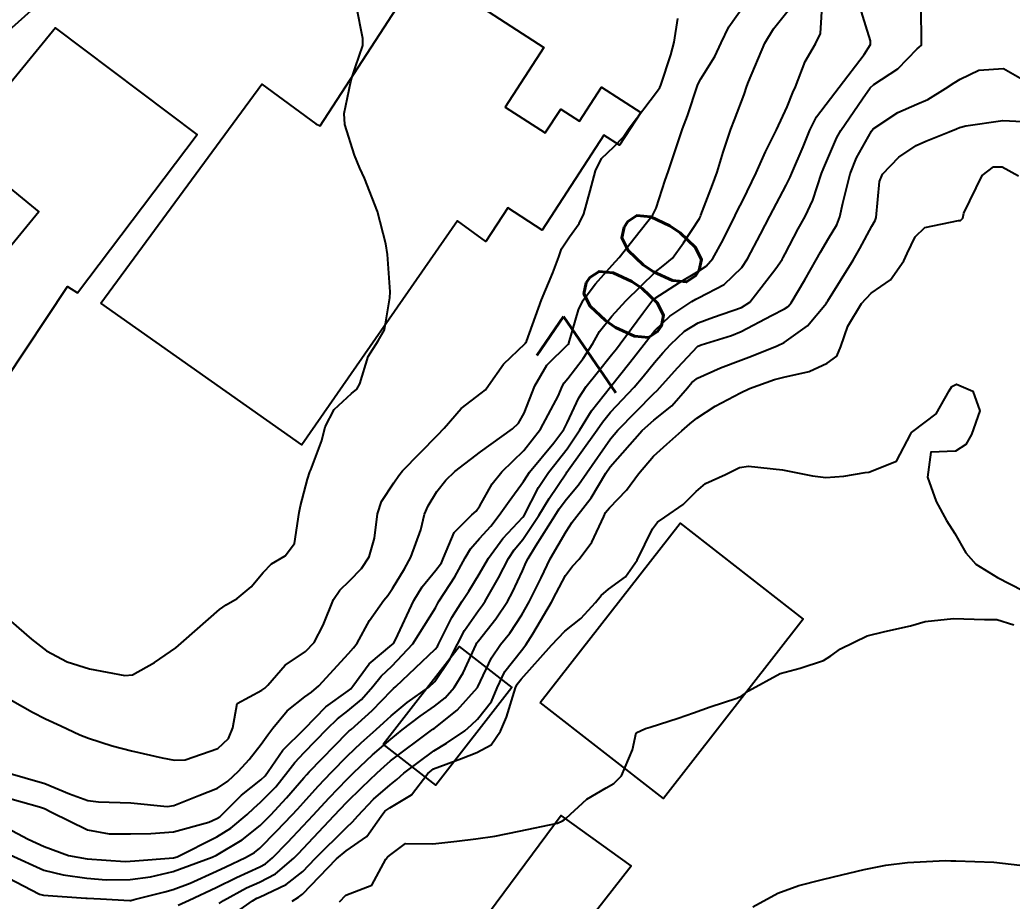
# Model space of a CAD drawing. Header units: metres. Extents: x 298520 to 308411, y 7433745 to 7450750.
# Drawn here: x 301340.31 to 301386.27, y 7442816.98 to 7442857.8 of the extents above; entities that cross this region are included whole.
import ezdxf
from ezdxf.enums import TextEntityAlignment as Align

# ---------------------------------------------------------------- set-up
doc = ezdxf.new("R2010")
doc.units = ezdxf.units.M
doc.header["$LTSCALE"] = 10
doc.linetypes.add('CONTINUO', pattern=[0])
doc.linetypes.add('DASHED', pattern=[0.75, 0.5, -0.25])
for name, color, linetype in [('Cotas', 45, 'Continuous'), ('Curvas de Nivel 1m', 11, 'Continuous'), ('Curvas de Nivel 5m', 15, 'Continuous'), ('Edificações', 30, 'Continuous'), ('TEXTO', 45, 'Continuous'), ('Vias Secundárias', 230, 'DASHED')]:
    doc.layers.add(name, color=color, linetype=linetype)
doc.styles.add('Style-STANDARD', font='STANDARD.shx')

msp = doc.modelspace()

# ---------------------------------------------------------------- linework, layer by layer
at = {"layer": 'Curvas de Nivel 1m', "flags": 128}
for points, elevation in [([(301339.444, 7442820.509), (301340.7, 7442819.851), (301341.429, 7442819.504), (301342.564, 7442819.099), (301343.421, 7442818.939), (301345.181, 7442818.824), (301345.421, 7442818.833), (301345.631, 7442818.848), (301347.422, 7442818.991), (301347.59, 7442819.037), (301349.432, 7442819.966), (301350.078, 7442820.362), (301350.835, 7442820.996), (301351.15, 7442821.291), (301351.452, 7442821.564), (301352.164, 7442822.281), (301352.72, 7442822.978), (301353.046, 7442823.406), (301353.482, 7442823.868), (301354.542, 7442824.954), (301355.023, 7442825.424), (301355.506, 7442825.796), (301356.133, 7442826.314), (301356.661, 7442826.929), (301357.047, 7442827.406), (301357.532, 7442827.864), (301358.515, 7442828.905), (301359.56, 7442830.569), (301359.673, 7442830.778), (301359.737, 7442830.888), (301360.462, 7442831.999), (301360.935, 7442832.877), (301361.175, 7442833.297), (301361.602, 7442833.777), (301362.123, 7442834.35), (301362.513, 7442834.861), (301362.966, 7442835.514), (301363.636, 7442836.415), (301363.806, 7442836.682), (301363.915, 7442836.846), (301365.036, 7442838.209), (301365.501, 7442838.822), (301365.666, 7442839.131), (301366.197, 7442840.296), (301366.533, 7442840.811), (301367.042, 7442841.457), (301367.705, 7442842.283), (301367.938, 7442842.568), (301368.107, 7442842.794), (301369.168, 7442844.219), (301369.587, 7442844.772), (301369.734, 7442844.907), (301370.861, 7442845.639), (301371.747, 7442846.164), (301372.101, 7442846.395), (301372.412, 7442846.743), (301372.889, 7442847.616), (301373.433, 7442848.733), (301373.549, 7442848.968), (301373.79, 7442849.432), (301374.405, 7442850.721), (301374.838, 7442851.694), (301375.357, 7442852.707), (301375.844, 7442853.768), (301376.118, 7442854.429), (301376.227, 7442854.696), (301376.681, 7442855.875), (301377.166, 7442856.687), (301377.399, 7442857.166), (301377.488, 7442858.684)], 701), ([(301339.865, 7442819.126), (301341.416, 7442818.415), (301342.322, 7442818.193), (301343.412, 7442818.043), (301344.301, 7442817.966), (301345.412, 7442817.99), (301346.356, 7442818.108), (301347.416, 7442818.347), (301349.217, 7442819.013), (301349.424, 7442819.114), (301350.606, 7442819.823), (301351.438, 7442820.487), (301351.691, 7442820.737), (301351.932, 7442820.985), (301352.664, 7442821.769), (301353.469, 7442822.694), (301353.597, 7442822.842), (301353.717, 7442822.966), (301355.491, 7442824.788), (301355.569, 7442824.863), (301355.657, 7442824.938), (301356.632, 7442825.803), (301357.52, 7442826.736), (301357.617, 7442826.824), (301357.73, 7442826.917), (301359.54, 7442828.645), (301359.649, 7442828.782), (301359.7, 7442828.888), (301360.313, 7442830.125), (301360.795, 7442830.878), (301361.103, 7442831.342), (301361.582, 7442832.122), (301361.854, 7442832.603), (301362.009, 7442832.866), (301362.685, 7442833.776), (301363.612, 7442834.761), (301363.675, 7442834.849), (301364.328, 7442836.144), (301364.788, 7442836.833), (301365.654, 7442837.927), (301366.251, 7442838.814), (301366.784, 7442839.696), (301367.668, 7442840.8), (301368.559, 7442841.928), (301369.219, 7442842.777), (301369.719, 7442843.414), (301370.408, 7442844.081), (301371.427, 7442844.753), (301371.62, 7442844.865), (301371.735, 7442844.926), (301372.937, 7442845.542), (301373.749, 7442846.33), (301374.007, 7442846.726), (301374.615, 7442847.873), (301375.043, 7442848.711), (301375.797, 7442850.141), (301375.985, 7442850.515), (301376.063, 7442850.697), (301376.592, 7442851.922), (301376.902, 7442852.689), (301377.21, 7442853.315), (301377.848, 7442854.157), (301378.26, 7442854.674), (301379.413, 7442856.201), (301379.702, 7442856.653), (301379.706, 7442856.822), (301379.134, 7442858.662)], 702), ([(301339.414, 7442818.246), (301341.213, 7442817.304), (301341.404, 7442817.254), (301343.371, 7442817.122), (301343.403, 7442817.118), (301343.43, 7442817.117), (301344.05, 7442817.08), (301345.402, 7442817.01), (301345.448, 7442817.014), (301345.602, 7442817.058), (301347.032, 7442817.418), (301347.408, 7442817.519), (301348.2, 7442817.817), (301349.416, 7442818.363), (301349.853, 7442818.572), (301350.758, 7442818.997), (301351.183, 7442819.234), (301351.427, 7442819.434), (301352.196, 7442820.222), (301352.926, 7442820.975), (301353.176, 7442821.244), (301353.452, 7442821.555), (301354.121, 7442822.302), (301354.739, 7442822.951), (301355.481, 7442823.704), (301356.113, 7442824.307), (301356.82, 7442824.927), (301357.173, 7442825.248), (301357.503, 7442825.56), (301358.245, 7442826.176), (301359.248, 7442826.894), (301359.526, 7442827.151), (301360.231, 7442828.188), (301360.577, 7442828.88), (301360.908, 7442829.518), (301361.559, 7442830.446), (301361.741, 7442830.688), (301361.864, 7442830.867), (301362.478, 7442831.962), (301362.937, 7442832.857), (301363.204, 7442833.247), (301363.602, 7442833.735), (301364.35, 7442834.839), (301364.824, 7442835.633), (301365.627, 7442836.82), (301365.643, 7442836.844), (301367.05, 7442838.806), (301367.298, 7442839.173), (301367.671, 7442839.632), (301368.758, 7442840.784), (301369.184, 7442841.284), (301369.7, 7442841.929), (301370.093, 7442842.381), (301370.44, 7442842.763), (301371.092, 7442843.383), (301371.723, 7442843.769), (301372.44, 7442844.028), (301373.73, 7442844.472), (301374.12, 7442844.724), (301375.326, 7442846.283), (301375.619, 7442846.702), (301375.668, 7442846.788), (301375.757, 7442846.96), (301376.352, 7442848.116), (301376.676, 7442848.691), (301377.031, 7442849.447), (301377.437, 7442850.684), (301377.539, 7442850.951), (301377.817, 7442851.595), (301378.153, 7442852.35), (301378.334, 7442852.672), (301379.332, 7442854.142), (301379.685, 7442854.653), (301379.855, 7442854.809), (301380.97, 7442855.53), (301381.871, 7442856.456), (301381.965, 7442856.536), (301382.072, 7442856.628), (301382.057, 7442858.473)], 703), ([(301339.554, 7442830.248), (301340.849, 7442829.117), (301341.538, 7442828.58), (301342.495, 7442828.058), (301343.529, 7442827.737), (301345.165, 7442827.426), (301345.527, 7442827.465), (301346.549, 7442828.034), (301347.54, 7442828.708), (301347.911, 7442829.034), (301349.558, 7442830.494), (301349.867, 7442830.699), (301350.382, 7442831.002), (301351.03, 7442831.537), (301351.581, 7442832.208), (301351.97, 7442832.603), (301352.592, 7442832.98), (301353.029, 7442833.545), (301353.246, 7442834.974), (301353.307, 7442835.284), (301353.636, 7442836.525), (301353.74, 7442836.86), (301353.787, 7442836.959), (301354.294, 7442838.316), (301354.455, 7442838.952), (301354.867, 7442839.752), (301355.678, 7442840.488), (301355.925, 7442840.694), (301356.064, 7442840.936), (301356.435, 7442842.2), (301356.912, 7442842.928), (301357.195, 7442843.449), (301357.443, 7442844.923), (301357.454, 7442845.206), (301357.337, 7442846.924), (301357.263, 7442847.43), (301356.87, 7442848.929), (301356.272, 7442850.461), (301356.063, 7442850.937), (301355.812, 7442851.53), (301355.358, 7442852.945), (301355.328, 7442853.455), (301355.638, 7442854.942), (301355.682, 7442855.114), (301355.86, 7442855.625), (301356.2, 7442856.606), (301356.198, 7442856.937), (301355.895, 7442858.422)], 697), ([(301339.64, 7442822.96), (301341.466, 7442822.431), (301342.608, 7442821.952), (301343.458, 7442821.638), (301343.96, 7442821.584), (301345.45, 7442821.539), (301347.126, 7442821.365), (301347.448, 7442821.411), (301348.607, 7442821.871), (301349.461, 7442822.216), (301349.938, 7442822.533), (301350.44, 7442823), (301350.931, 7442823.543), (301351.486, 7442824.254), (301351.801, 7442824.676), (301352.02, 7442824.985), (301352.69, 7442825.793), (301353.515, 7442826.441), (301353.819, 7442826.665), (301354.157, 7442826.96), (301355.538, 7442828.445), (301355.766, 7442828.712), (301355.933, 7442828.936), (301356.501, 7442829.983), (301357.172, 7442830.924), (301357.356, 7442831.132), (301357.571, 7442831.457), (301358.118, 7442832.379), (301358.421, 7442832.908), (301358.876, 7442834.171), (301359.052, 7442834.898), (301359.223, 7442835.292), (301359.629, 7442835.949), (301360.037, 7442836.486), (301360.458, 7442836.882), (301361.652, 7442837.786), (301363.127, 7442838.855), (301363.405, 7442839.113), (301363.67, 7442839.586), (301364.159, 7442840.843), (301364.723, 7442841.809), (301365.712, 7442842.777), (301365.734, 7442842.799), (301365.743, 7442842.82), (301366.18, 7442844.364), (301366.405, 7442844.813), (301366.976, 7442845.573), (301367.749, 7442846.436), (301368.073, 7442846.795), (301368.811, 7442847.74), (301369.629, 7442848.772), (301369.786, 7442849.084), (301370.192, 7442850.373), (301370.336, 7442850.765), (301370.706, 7442851.875), (301370.996, 7442852.758), (301371.234, 7442853.361), (301371.699, 7442854.752), (301371.743, 7442854.862), (301371.856, 7442855.064), (301372.501, 7442856.109), (301372.794, 7442856.741), (301373.143, 7442857.478), (301373.9, 7442858.549)], 699), ([(301339.514, 7442826.523), (301340.891, 7442825.727), (301341.498, 7442825.426), (301342.211, 7442825.099), (301343.085, 7442824.682), (301343.487, 7442824.522), (301344.589, 7442824.179), (301345.482, 7442823.947), (301346.907, 7442823.618), (301347.478, 7442823.514), (301347.972, 7442823.526), (301349.483, 7442824.051), (301349.974, 7442824.519), (301350.167, 7442825.003), (301350.377, 7442826.135), (301351.519, 7442826.752), (301351.664, 7442826.845), (301351.791, 7442826.987), (301352.603, 7442827.908), (301353.539, 7442828.547), (301353.949, 7442828.964), (301354.359, 7442829.766), (301354.835, 7442830.951), (301355.126, 7442831.39), (301355.576, 7442831.819), (301356.131, 7442832.388), (301356.492, 7442832.931), (301356.736, 7442833.794), (301356.88, 7442834.927), (301357.055, 7442835.493), (301357.634, 7442836.356), (301357.862, 7442836.694), (301358.03, 7442836.914), (301359.66, 7442838.561), (301359.955, 7442838.887), (301360.749, 7442839.802), (301361.679, 7442840.504), (301361.882, 7442840.667), (301362.019, 7442840.867), (301362.703, 7442841.855), (301363.712, 7442842.803), (301363.734, 7442842.829), (301363.748, 7442842.849), (301363.772, 7442842.908), (301364.477, 7442844.839), (301364.997, 7442846.083), (301365.267, 7442846.827), (301365.394, 7442847.188), (301365.767, 7442847.744), (301366.222, 7442848.369), (301366.433, 7442848.813), (301366.725, 7442849.879), (301366.971, 7442850.808), (301367.247, 7442851.37), (301367.82, 7442851.918), (301368.247, 7442852.373), (301368.535, 7442852.789), (301369.85, 7442854.516), (301369.952, 7442854.669), (301369.992, 7442854.769), (301370.459, 7442856.172), (301370.617, 7442856.763), (301370.784, 7442857.867)], 698), ([(301347.64, 7442816.796), (301348.148, 7442817.029), (301349.409, 7442817.62), (301350.34, 7442818.074), (301351.419, 7442818.564), (301351.693, 7442818.714), (301352.013, 7442818.984), (301352.705, 7442819.703), (301353.438, 7442820.468), (301353.897, 7442820.963), (301354.637, 7442821.77), (301355.468, 7442822.637), (301355.622, 7442822.788), (301355.777, 7442822.937), (301356.65, 7442823.759), (301357.489, 7442824.481), (301358.024, 7442824.912), (301358.851, 7442825.552), (301359.51, 7442826.013), (301360.001, 7442826.399), (301360.432, 7442826.881), (301360.849, 7442827.558), (301361.442, 7442828.871), (301361.476, 7442828.939), (301361.545, 7442829.033), (301362.357, 7442830.06), (301362.898, 7442830.857), (301363.133, 7442831.29), (301363.584, 7442832.274), (301363.764, 7442832.674), (301363.849, 7442832.846), (301364.203, 7442833.445), (301365.09, 7442834.828), (301365.293, 7442835.149), (301365.625, 7442835.593), (301366.19, 7442836.259), (301366.575, 7442836.811), (301367.659, 7442838.391), (301368.004, 7442838.795), (301369.68, 7442840.493), (301369.821, 7442840.629), (301369.956, 7442840.767), (301370.767, 7442841.689), (301371.712, 7442842.681), (301371.754, 7442842.708), (301371.865, 7442842.748), (301373.271, 7442843.181), (301373.719, 7442843.364), (301375.124, 7442844.106), (301375.73, 7442844.412), (301375.902, 7442844.528), (301376.04, 7442844.697), (301376.674, 7442845.76), (301377.192, 7442846.686), (301377.395, 7442847.047), (301377.768, 7442847.673), (301378.149, 7442848.303), (301378.294, 7442848.672), (301378.425, 7442849.306), (301378.766, 7442850.666), (301379.067, 7442851.408), (301379.752, 7442852.651), (301379.834, 7442852.748), (301380.978, 7442853.502), (301381.846, 7442853.889), (301382.36, 7442854.113), (301383.187, 7442854.617), (301383.578, 7442854.89), (301383.857, 7442855.049), (301384.73, 7442855.465), (301385.863, 7442855.549), (301387.604, 7442854.562)], 704), ([(301350.098, 7442816.297), (301351.085, 7442816.993), (301351.282, 7442817.113), (301351.405, 7442817.168), (301352.641, 7442817.747), (301353.417, 7442818.359), (301353.989, 7442818.962), (301355.438, 7442820.399), (301355.716, 7442820.661), (301355.967, 7442820.935), (301356.685, 7442821.697), (301357.465, 7442822.362), (301357.772, 7442822.611), (301358.094, 7442822.911), (301359.484, 7442823.95), (301360.074, 7442824.297), (301360.918, 7442824.876), (301361.225, 7442825.145), (301361.501, 7442825.408), (301362.15, 7442826.227), (301362.423, 7442826.861), (301362.773, 7442827.615), (301363.54, 7442828.593), (301363.749, 7442828.847), (301364.069, 7442829.363), (301364.93, 7442830.829), (301365.146, 7442831.25), (301365.582, 7442832.059), (301365.909, 7442832.496), (301366.213, 7442832.814), (301366.798, 7442833.611), (301367.35, 7442834.803), (301367.441, 7442834.976), (301367.619, 7442835.199), (301368.411, 7442836.009), (301368.965, 7442836.78), (301369.651, 7442837.595), (301370.281, 7442838.139), (301370.969, 7442838.757), (301371.337, 7442839.082), (301371.669, 7442839.355), (301372.514, 7442839.902), (301373.681, 7442840.527), (301374.111, 7442840.724), (301375.254, 7442841.142), (301375.691, 7442841.244), (301376.871, 7442841.513), (301377.701, 7442841.897), (301378.154, 7442842.226), (301378.327, 7442842.671), (301378.663, 7442843.607), (301379.286, 7442844.657), (301379.738, 7442845.133), (301380.633, 7442845.752), (301381.257, 7442846.635), (301381.407, 7442846.985), (301381.77, 7442847.745), (301382.221, 7442848.181), (301383.781, 7442848.499), (301383.879, 7442848.511), (301383.978, 7442848.607), (301384.026, 7442848.847), (301384.881, 7442850.594), (301385.408, 7442850.987), (301385.809, 7442850.997), (301386.555, 7442850.572)], 706), ([(301352.93, 7442816.975), (301353.219, 7442817.158), (301353.406, 7442817.299), (301354.976, 7442818.947), (301355.427, 7442819.306), (301356.382, 7442819.982), (301357.048, 7442820.924), (301357.22, 7442821.149), (301357.449, 7442821.304), (301358.456, 7442821.907), (301359.201, 7442822.894), (301359.475, 7442823.108), (301360.771, 7442823.586), (301361.483, 7442823.863), (301362.134, 7442824.215), (301362.578, 7442824.859), (301362.857, 7442825.502), (301363.264, 7442826.853), (301363.341, 7442827.036), (301363.527, 7442827.266), (301364.927, 7442828.829), (301365.55, 7442829.491), (301366.295, 7442830.074), (301366.978, 7442830.806), (301367.24, 7442831.131), (301367.572, 7442831.428), (301368.363, 7442832.007), (301368.903, 7442832.78), (301369.607, 7442834.223), (301369.84, 7442834.538), (301370.181, 7442834.764), (301371.026, 7442835.352), (301371.631, 7442835.954), (301372.063, 7442836.32), (301372.991, 7442836.737), (301373.421, 7442836.956), (301373.646, 7442837.068), (301374.052, 7442837.129), (301375.637, 7442836.965), (301377.028, 7442836.686), (301377.632, 7442836.597), (301378.472, 7442836.667), (301379.457, 7442836.832), (301379.636, 7442836.842), (301380.915, 7442837.366), (301381.576, 7442838.631), (301381.606, 7442838.688), (301381.664, 7442838.73), (301382.743, 7442839.548), (301383.353, 7442840.613), (301383.48, 7442840.819), (301383.688, 7442840.932), (301384.452, 7442840.598), (301384.765, 7442839.684), (301384.383, 7442838.599), (301384.123, 7442838.135), (301383.651, 7442837.826), (301382.498, 7442837.774), (301382.352, 7442836.623), (301382.751, 7442835.489), (301383.234, 7442834.614), (301383.607, 7442834.008), (301384.116, 7442833.12), (301384.589, 7442832.595), (301385.584, 7442831.965), (301386.77, 7442831.373)], 707), ([(301355.111, 7442816.944), (301355.406, 7442817.251), (301356.62, 7442817.719), (301357.26, 7442818.922), (301357.331, 7442819.014), (301357.425, 7442819.098), (301358.171, 7442819.65), (301359.43, 7442819.64), (301360.546, 7442819.764), (301361.433, 7442819.863), (301362.308, 7442819.988), (301363.437, 7442820.224), (301365.213, 7442820.596), (301365.442, 7442820.7), (301365.517, 7442820.744), (301365.608, 7442820.818), (301366.564, 7442821.702), (301367.464, 7442822.221), (301367.827, 7442822.435), (301368.175, 7442822.789), (301368.685, 7442823.982), (301368.849, 7442824.78), (301369.286, 7442824.984), (301369.497, 7442825.043), (301370.804, 7442825.457), (301371.507, 7442825.702), (301372.28, 7442825.973), (301373.518, 7442826.381), (301373.749, 7442826.497), (301374.06, 7442826.722), (301375.531, 7442827.526), (301376.457, 7442827.767), (301377.537, 7442828.121), (301377.867, 7442828.349), (301378.322, 7442828.672), (301379.549, 7442829.274), (301380.373, 7442829.469), (301381.554, 7442829.728), (301382.241, 7442829.938), (301383.557, 7442830.066), (301384.993, 7442830.024), (301385.557, 7442830.019), (301386.351, 7442829.776)], 708), ([(301374.26, 7442816.717), (301375.409, 7442817.347), (301376.392, 7442817.711), (301377.416, 7442817.965), (301377.991, 7442818.101), (301379.421, 7442818.447), (301380.423, 7442818.645), (301381.424, 7442818.765), (301383.18, 7442818.858), (301383.425, 7442818.852), (301383.664, 7442818.845), (301385.425, 7442818.784), (301387.423, 7442818.56)], 709)]:
    msp.add_lwpolyline(points, dxfattribs=dict(at, elevation=elevation))
at = {"layer": 'Curvas de Nivel 5m', "flags": 128}
for points, elevation in [([(301339.46, 7442821.836), (301341.214, 7442821.354), (301341.455, 7442821.274), (301341.771, 7442821.107), (301343.441, 7442820.283), (301344.45, 7442820.092), (301345.433, 7442820.105), (301346.37, 7442820.114), (301347.434, 7442820.198), (301349.062, 7442820.639), (301349.441, 7442820.809), (301349.565, 7442820.886), (301349.702, 7442821.007), (301350.572, 7442821.883), (301351.467, 7442822.601), (301351.669, 7442822.789), (301351.815, 7442822.987), (301352.483, 7442823.98), (301353.493, 7442824.96), (301354.477, 7442825.987), (301355.52, 7442826.725), (301355.641, 7442826.818), (301355.733, 7442826.938), (301356.485, 7442827.978), (301357.542, 7442828.853), (301357.614, 7442828.919), (301357.706, 7442829.079), (301358.564, 7442830.905), (301358.937, 7442831.535), (301359.584, 7442832.314), (301359.832, 7442832.645), (301359.937, 7442832.887), (301360.43, 7442834.057), (301361.248, 7442834.874), (301361.451, 7442835.036), (301361.619, 7442835.29), (301362.187, 7442836.313), (301362.635, 7442836.86), (301363.653, 7442837.847), (301364.422, 7442838.839), (301365.257, 7442840.405), (301365.431, 7442840.824), (301365.522, 7442840.985), (301365.689, 7442841.193), (301366.395, 7442842.121), (301366.841, 7442842.809), (301367.161, 7442843.363), (301367.726, 7442844.077), (301368.378, 7442844.79), (301369.746, 7442846.125), (301370.112, 7442846.403), (301370.54, 7442846.762), (301371.052, 7442847.469), (301371.781, 7442848.606), (301371.836, 7442848.696), (301371.856, 7442848.749), (301372.387, 7442850.154), (301372.6, 7442850.742), (301372.878, 7442851.678), (301373.236, 7442852.736), (301373.406, 7442853.166), (301373.849, 7442854.346), (301373.987, 7442854.728), (301374.062, 7442854.934), (301374.821, 7442856.716), (301375.21, 7442857.383), (301375.896, 7442858.238)], 700), ([(301349.534, 7442816.876), (301349.745, 7442817.007), (301350.815, 7442817.59), (301351.412, 7442817.858), (301352.152, 7442818.247), (301353.005, 7442818.974), (301353.21, 7442819.187), (301353.427, 7442819.415), (301354.867, 7442820.949), (301355.144, 7442821.248), (301355.452, 7442821.562), (301356.153, 7442822.243), (301356.862, 7442822.926), (301357.177, 7442823.222), (301357.478, 7442823.474), (301359.369, 7442824.892), (301359.44, 7442824.944), (301359.494, 7442824.983), (301360.563, 7442825.823), (301361.509, 7442826.87), (301361.523, 7442826.899), (301362.153, 7442828.248), (301362.575, 7442828.86), (301363.003, 7442829.4), (301363.557, 7442830.236), (301363.902, 7442830.845), (301364.455, 7442831.962), (301364.873, 7442832.831), (301365.606, 7442834.104), (301365.891, 7442834.536), (301366.111, 7442834.815), (301366.767, 7442835.668), (301367.449, 7442836.802), (301367.646, 7442837.094), (301369.125, 7442838.778), (301369.668, 7442839.263), (301370.512, 7442839.924), (301371.229, 7442840.755), (301371.431, 7442841.008), (301371.69, 7442841.211), (301372.756, 7442841.681), (301373.703, 7442842.038), (301374.199, 7442842.229), (301375.389, 7442842.705), (301375.714, 7442842.856), (301376.788, 7442843.624), (301377.668, 7442844.681), (301377.691, 7442844.723), (301377.734, 7442844.791), (301378.905, 7442846.663), (301379.217, 7442847.202), (301379.777, 7442848.251), (301379.92, 7442848.51), (301379.965, 7442848.648), (301380.128, 7442850.318), (301380.261, 7442850.645), (301381.018, 7442851.435), (301381.823, 7442851.982), (301382.27, 7442852.182), (301383.344, 7442852.615), (301383.689, 7442852.757), (301383.835, 7442852.808), (301384.124, 7442852.893), (301385.839, 7442853.145), (301387.349, 7442853.054)], 705)]:
    msp.add_lwpolyline(points, dxfattribs=dict(at, elevation=elevation))
at = {"layer": 'Edificações'}
for points in [[(301344.065, 7442844.682), (301351.52, 7442854.823), (301354.012, 7442852.991), (301354.212, 7442852.897), (301358.939, 7442860.175), (301364.579, 7442856.512), (301362.794, 7442853.763), (301364.644, 7442852.562), (301365.364, 7442853.67), (301366.224, 7442853.112), (301367.248, 7442854.688), (301369.068, 7442853.506), (301368.085, 7442851.992), (301367.356, 7442852.466), (301364.496, 7442848.063), (301362.905, 7442849.096), (301361.888, 7442847.53), (301360.578, 7442848.493), (301353.376, 7442838.118)], [(301336.913, 7442847.542), (301334.796, 7442844.668), (301339.637, 7442841.089), (301342.522, 7442845.455), (301342.983, 7442845.151), (301348.517, 7442852.485), (301341.961, 7442857.432), (301337.472, 7442851.956), (301340.843, 7442849.192), (301341.19, 7442848.908), (301338.956, 7442846.183)], [(301364.416, 7442826.174), (301370.885, 7442834.486), (301376.59, 7442830.046), (301370.121, 7442821.734)], [(301357.139, 7442824.251), (301360.661, 7442828.776), (301363.102, 7442826.877), (301359.58, 7442822.352)], [(301347.178, 7442804.874), (301345.491, 7442802.627), (301352.097, 7442797.472), (301368.62, 7442818.621), (301365.387, 7442820.947), (301358.693, 7442811.937), (301354.827, 7442814.663)]]:
    msp.add_lwpolyline(points, close=True, dxfattribs=at)
at = {"layer": 'TEXTO', "linetype": 'CONTINUO'}
msp.add_polyline3d([(301363.37, 7442878.401, 0), (301198.321, 7442730.838, 0)], dxfattribs=at)
at = {"layer": 'Vias Secundárias'}
msp.add_lwpolyline([(301465.55, 7442973.319, 0), (301478.59, 7442967.28, -0.011668)], format="xyb", dxfattribs=at)

# ---------------------------------------------------------------- texts
at = {"layer": 'Cotas', "style": 'Style-STANDARD'}
msp.add_text('700', height=4, rotation=55.7796, dxfattribs=at).set_placement((301368.279, 7442844.616, 700), align=Align.MIDDLE_CENTER)

doc.saveas('drawing.dxf')
